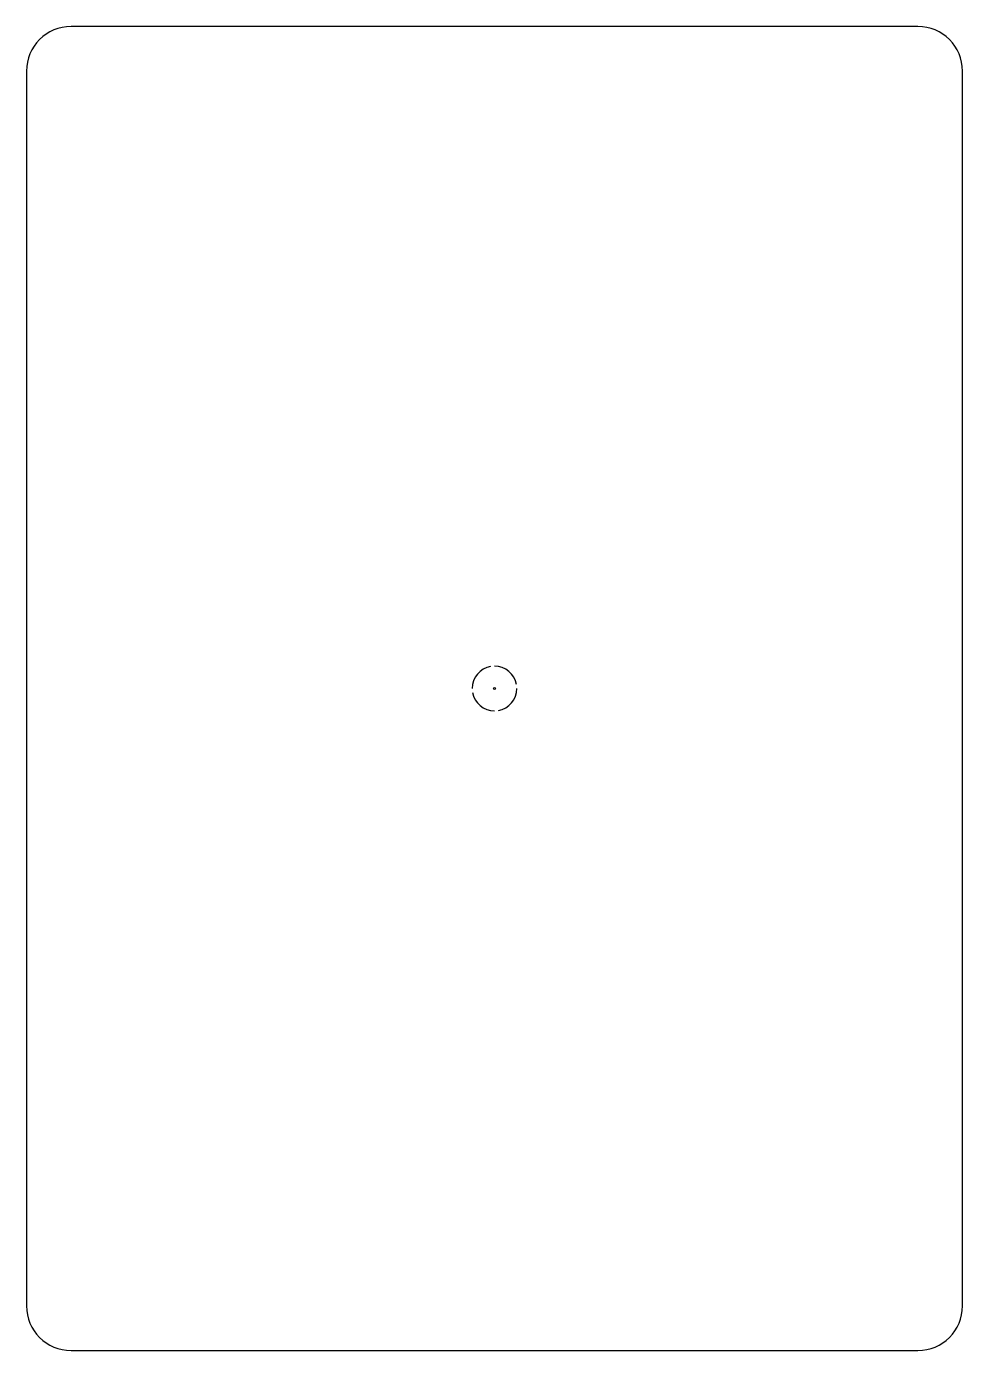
# Model space of a CAD drawing. Header units: millimetres. Extents: x -105 to 105, y 0 to 297.
import ezdxf

# ---------------------------------------------------------------- set-up
doc = ezdxf.new("R2010")
doc.units = ezdxf.units.MM
doc.layers.add('Sketch', color=7, linetype='CONTINUOUS')
doc.layers.add('Sketch001', color=7, linetype='CONTINUOUS')

msp = doc.modelspace()

# ---------------------------------------------------------------- linework, layer by layer
at = {"layer": 'Sketch'}
for p, q in [((95, 297), (-95, 297)), ((-105, 287), (-105, 10)), ((105, 10), (105, 287)), ((-95, 0), (95, 0))]:
    msp.add_line(p, q, dxfattribs=at)
for centre, start, end in [((-95, 287), 90, 180), ((95, 287), 0, 90), ((-95, 10), 180, -90), ((95, 10), -90, 0)]:
    msp.add_arc(centre, 10, start, end, dxfattribs=at)
at = {"layer": 'Sketch001'}
msp.add_circle((0, 148.5), 0.2, dxfattribs=at)
for start, end in [(100, 180), (10, 90), (-80, 0), (-170, -90)]:
    msp.add_arc((0, 148.5), 5, start, end, dxfattribs=at)

doc.saveas('drawing.dxf')
